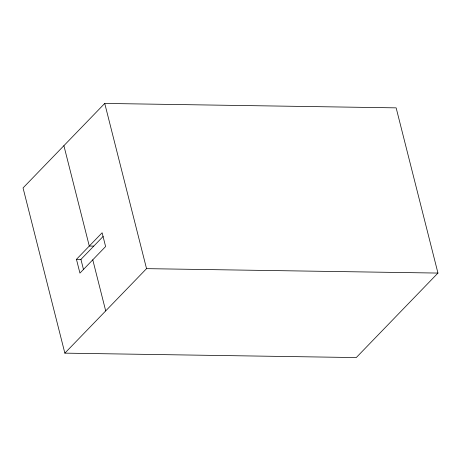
<?xml version="1.0" encoding="UTF-8"?>
<svg xmlns="http://www.w3.org/2000/svg" width="461" height="461" viewBox="0 0 461 461"><rect width="100%" height="100%" fill="white"/><g stroke="black" fill="none" stroke-linecap="round" stroke-linejoin="round"><path stroke-width="0.69" d="M104.739 103.431L23.05 187.927L64.857 353.143L356.261 357.569L437.95 273.073L396.143 107.857L104.739 103.431L146.54 268.648L64.857 353.143M76.451 259.33L102.123 232.776L105.609 246.543L79.932 273.102L76.451 259.33L80.934 259.399L103.149 236.418M93.773 246.116L89.29 246.047L63.895 145.682M146.54 268.648L437.95 273.073M92.776 259.82L105.702 310.898M80.934 259.399L83.545 269.725"/></g></svg>
